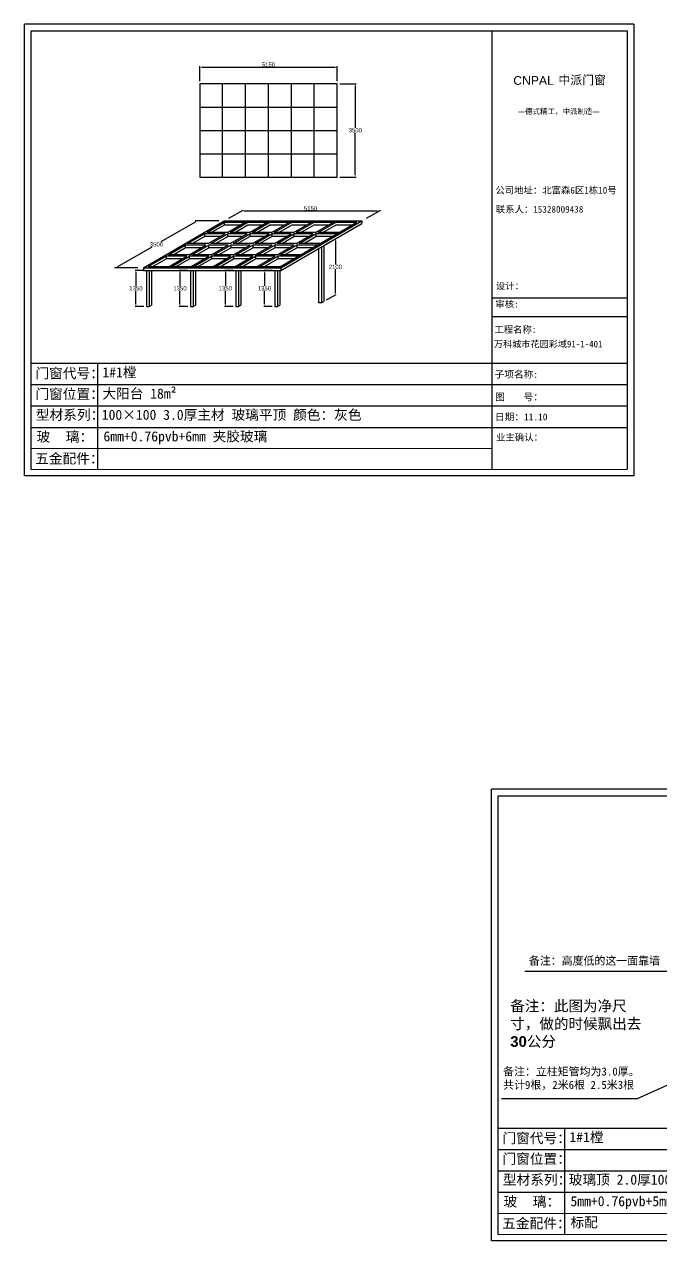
# Model space of a CAD drawing. Header units: inches. Extents: x -138455 to 599497, y -747149 to 13167.
# Drawn here: x 143080 to 166954, y -482355 to -436756 of the extents above; entities that cross this region are included whole.
import ezdxf

# ---------------------------------------------------------------- set-up
doc = ezdxf.new("R2010")
doc.units = ezdxf.units.IN
doc.header["$MEASUREMENT"] = 0
doc.header["$PDMODE"] = 35
doc.header["$PDSIZE"] = -3
doc.layers.add('0 @ 1', color=7, linetype='Continuous')
doc.styles.add('Annotative', font='arialbd.ttf')
doc.styles.add('MtXpl_', font='')
doc.styles.get("Standard").update_dxf_attribs({"font": 'arial.ttf'})
doc.styles.get('MtXpl_').set_extended_font_data('SimSun')
doc.dimstyles.get("Standard").update_dxf_attribs({"dimtxt": 80, "dimasz": 70, "dimexe": 40, "dimexo": 80, "dimgap": 0, "dimtad": 1, "dimtih": 1, "dimtoh": 1, "dimdec": 0, "dimzin": 0, "dimdsep": 46, "dimtxsty": 'Standard', "dimcen": 0.09, "dimadec": 0, "dimazin": 0, "dimtfac": 1, "dimtdec": 0, "dimtofl": 0, "dimtmove": 0, "dimatfit": 3, "dimfxl": 0, "dimtolj": 1, "dimtzin": 0, "dimarcsym": 0})

# ---------------------------------------------------------------- blocks, each defined once
blk = doc.blocks.new('*D2200')
at = {"color": 0, "lineweight": -2, "transparency": 16777216}
for p, q in [((149649, -438881), (149649, -438330)), ((149729, -438360), (154719, -438360)), ((154799, -438881), (154799, -438330))]:
    blk.add_line(p, q, dxfattribs=at)
at = {"color": 0, "transparency": 16777216}
for points in [[(149729, -438347), (149729, -438373), (149649, -438360)], [(154719, -438347), (154719, -438373), (154799, -438360)]]:
    blk.add_solid(points, dxfattribs=at)
at = {"layer": 'Defpoints', "color": 0, "transparency": 16777216}
for p in [(154799, -438360), (149649, -438981), (154799, -438981)]:
    blk.add_point(p, dxfattribs=at)
at = {"color": 0, "transparency": 16777216, "insert": (152224, -438268), "char_height": 160, "attachment_point": 5}
blk.add_mtext('\\A1;5150', dxfattribs=at)
blk = doc.blocks.new('*D2201')
at = {"color": 0, "lineweight": -2, "transparency": 16777216}
for p, q in [((154899, -438981), (155507, -438981)), ((155477, -439061), (155477, -440640)), ((155477, -442401), (155477, -440823)), ((154899, -442481), (155507, -442481))]:
    blk.add_line(p, q, dxfattribs=at)
at = {"color": 0, "transparency": 16777216}
for points in [[(155464, -439061), (155490, -439061), (155477, -438981)], [(155464, -442401), (155490, -442401), (155477, -442481)]]:
    blk.add_solid(points, dxfattribs=at)
at = {"layer": 'Defpoints', "color": 0, "transparency": 16777216}
for p in [(154799, -438981), (154799, -442481), (155477, -442481)]:
    blk.add_point(p, dxfattribs=at)
at = {"color": 0, "transparency": 16777216, "insert": (155477, -440731), "char_height": 160, "attachment_point": 5}
blk.add_mtext('\\A1;3500', dxfattribs=at)
blk = doc.blocks.new('*D2202')
at = {"color": 0, "lineweight": -2, "transparency": 16777216}
for p, q in [((150742, -444029), (151280, -443718)), ((151308, -443748), (156298, -443748)), ((155892, -444029), (156430, -443718))]:
    blk.add_line(p, q, dxfattribs=at)
at = {"color": 0, "transparency": 16777216}
for points in [[(151308, -443735), (151308, -443762), (151228, -443748)], [(156298, -443735), (156298, -443762), (156378, -443748)]]:
    blk.add_solid(points, dxfattribs=at)
at = {"layer": 'Defpoints', "color": 0, "transparency": 16777216}
for p in [(150568, -444129), (155718, -444129), (156378, -443748)]:
    blk.add_point(p, dxfattribs=at)
at = {"color": 0, "transparency": 16777216, "insert": (153803, -443657), "char_height": 160, "attachment_point": 5}
blk.add_mtext('\\A1;5150', dxfattribs=at)
blk = doc.blocks.new('*D2203')
at = {"color": 0, "lineweight": -2, "transparency": 16777216}
for p, q in [((147554, -445979), (147231, -445979)), ((147261, -446059), (147261, -446562)), ((147261, -447249), (147261, -446746)), ((147554, -447329), (147231, -447329))]:
    blk.add_line(p, q, dxfattribs=at)
at = {"color": 0, "transparency": 16777216}
for points in [[(147247, -446059), (147274, -446059), (147261, -445979)], [(147247, -447249), (147274, -447249), (147261, -447329)]]:
    blk.add_solid(points, dxfattribs=at)
at = {"layer": 'Defpoints', "color": 0, "transparency": 16777216}
for p in [(147654, -445979), (147261, -447329), (147654, -447329)]:
    blk.add_point(p, dxfattribs=at)
at = {"color": 0, "transparency": 16777216, "insert": (147261, -446654), "char_height": 160, "attachment_point": 5}
blk.add_mtext('\\A1;1350', dxfattribs=at)
blk = doc.blocks.new('*D2204')
at = {"color": 0, "lineweight": -2, "transparency": 16777216}
for p, q in [((149203, -445979), (148880, -445979)), ((148910, -446059), (148910, -446562)), ((148910, -447249), (148910, -446746)), ((149203, -447329), (148880, -447329))]:
    blk.add_line(p, q, dxfattribs=at)
at = {"color": 0, "transparency": 16777216}
for points in [[(148897, -446059), (148924, -446059), (148910, -445979)], [(148897, -447249), (148924, -447249), (148910, -447329)]]:
    blk.add_solid(points, dxfattribs=at)
at = {"layer": 'Defpoints', "color": 0, "transparency": 16777216}
for p in [(149303, -445979), (148910, -447329), (149303, -447329)]:
    blk.add_point(p, dxfattribs=at)
at = {"color": 0, "transparency": 16777216, "insert": (148910, -446654), "char_height": 160, "attachment_point": 5}
blk.add_mtext('\\A1;1350', dxfattribs=at)
blk = doc.blocks.new('*D2205')
at = {"color": 0, "lineweight": -2, "transparency": 16777216}
for p, q in [((150902, -445979), (150579, -445979)), ((150609, -446059), (150609, -446562)), ((150609, -447249), (150609, -446746)), ((150902, -447329), (150579, -447329))]:
    blk.add_line(p, q, dxfattribs=at)
at = {"color": 0, "transparency": 16777216}
for points in [[(150596, -446059), (150623, -446059), (150609, -445979)], [(150596, -447249), (150623, -447249), (150609, -447329)]]:
    blk.add_solid(points, dxfattribs=at)
at = {"layer": 'Defpoints', "color": 0, "transparency": 16777216}
for p in [(151002, -445979), (150609, -447329), (151002, -447329)]:
    blk.add_point(p, dxfattribs=at)
at = {"color": 0, "transparency": 16777216, "insert": (150609, -446654), "char_height": 160, "attachment_point": 5}
blk.add_mtext('\\A1;1350', dxfattribs=at)
blk = doc.blocks.new('*D2206')
at = {"color": 0, "lineweight": -2, "transparency": 16777216}
for p, q in [((152369, -445979), (152046, -445979)), ((152076, -446059), (152076, -446562)), ((152076, -447249), (152076, -446746)), ((152369, -447329), (152046, -447329))]:
    blk.add_line(p, q, dxfattribs=at)
at = {"color": 0, "transparency": 16777216}
for points in [[(152063, -446059), (152089, -446059), (152076, -445979)], [(152063, -447249), (152089, -447249), (152076, -447329)]]:
    blk.add_solid(points, dxfattribs=at)
at = {"layer": 'Defpoints', "color": 0, "transparency": 16777216}
for p in [(152469, -445979), (152076, -447329), (152469, -447329)]:
    blk.add_point(p, dxfattribs=at)
at = {"color": 0, "transparency": 16777216, "insert": (152076, -446654), "char_height": 160, "attachment_point": 5}
blk.add_mtext('\\A1;1350', dxfattribs=at)
blk = doc.blocks.new('*D2207')
at = {"color": 0, "lineweight": -2, "transparency": 16777216}
for p, q in [((154400, -444990), (154761, -444782)), ((154731, -444879), (154731, -445758)), ((154731, -446819), (154731, -445941)), ((154400, -447090), (154761, -446882))]:
    blk.add_line(p, q, dxfattribs=at)
at = {"color": 0, "transparency": 16777216}
for points in [[(154717, -444879), (154744, -444879), (154731, -444799)], [(154717, -446819), (154744, -446819), (154731, -446899)]]:
    blk.add_solid(points, dxfattribs=at)
at = {"layer": 'Defpoints', "color": 0, "transparency": 16777216}
for p in [(154300, -445048), (154300, -447148), (154731, -446899)]:
    blk.add_point(p, dxfattribs=at)
at = {"color": 0, "transparency": 16777216, "insert": (154731, -445849), "char_height": 160, "attachment_point": 5}
blk.add_mtext('\\A1;2100', dxfattribs=at)
blk = doc.blocks.new('*D2208')
at = {"color": 0, "lineweight": -2, "transparency": 16777216}
for p, q in [((150368, -444129), (149484, -444129)), ((149475, -444169), (148187, -444912)), ((146582, -445839), (147869, -445096)), ((147337, -445879), (146453, -445879))]:
    blk.add_line(p, q, dxfattribs=at)
at = {"color": 0, "transparency": 16777216}
for points in [[(149468, -444157), (149481, -444181), (149544, -444129)], [(146575, -445827), (146589, -445851), (146513, -445879)]]:
    blk.add_solid(points, dxfattribs=at)
at = {"layer": 'Defpoints', "color": 0, "transparency": 16777216}
for p in [(149544, -444129), (150568, -444129), (147537, -445879)]:
    blk.add_point(p, dxfattribs=at)
at = {"color": 0, "transparency": 16777216, "insert": (148028, -445004), "char_height": 160, "attachment_point": 5}
blk.add_mtext('\\A1;3500', dxfattribs=at)

msp = doc.modelspace()

# ---------------------------------------------------------------- linework, layer by layer
for p, q in [((165915.8, -436756.4), (143079.7, -436756.4)), ((143079.7, -453682.7), (143079.7, -436756.4)), ((165915.8, -436756.4), (165915.8, -453682.7)), ((143330.2, -437006.1), (165666, -437006.1)), ((143330.2, -453446.3), (143330.2, -437006.1)), ((160596.7, -437006.1), (160596.7, -453433.2)), ((165666, -437006.1), (165666, -453432.3)), ((154799, -438981.4), (149649, -438981.4)), ((149649, -438981.4), (149649, -442481.4)), ((150507.3, -442481.4), (150507.3, -438981.4)), ((151365.7, -442481.4), (151365.7, -438981.4)), ((152224, -442481.4), (152224, -438981.4)), ((153082.3, -442481.4), (153082.3, -438981.4)), ((153940.7, -442481.4), (153940.7, -438981.4)), ((154799, -442481.4), (154799, -438981.4)), ((149649, -439856.4), (154799, -439856.4)), ((149649, -440731.4), (154799, -440731.4)), ((149649, -441606.4), (154799, -441606.4)), ((149649, -442481.4), (154799, -442481.4)), ((147537.3, -445879), (150568.3, -444129)), ((150568.3, -444129), (155718.3, -444129)), ((150581.7, -444179), (150568.3, -444129)), ((152687.3, -445879), (155718.3, -444129)), ((155718.3, -444129), (155718.3, -444229)), ((149910.6, -444566.5), (150581.7, -444179)), ((150685.6, -444566.5), (149910.6, -444566.5)), ((150083.8, -444566.5), (150581.7, -444279)), ((150581.7, -444179), (155531.7, -444179)), ((150581.7, -444279), (150581.7, -444179)), ((150581.7, -444279), (151183.5, -444279)), ((150685.6, -444566.5), (151356.7, -444179)), ((150785.6, -444566.5), (151456.7, -444179)), ((151510.6, -444566.5), (150785.6, -444566.5)), ((150958.8, -444566.5), (151456.7, -444279)), ((151456.7, -444279), (152008.5, -444279)), ((151510.6, -444566.5), (152181.7, -444179)), ((151610.6, -444566.5), (152281.7, -444179)), ((152335.6, -444566.5), (151610.6, -444566.5)), ((151783.8, -444566.5), (152281.7, -444279)), ((152281.7, -444279), (152833.5, -444279)), ((152335.6, -444566.5), (153006.7, -444179)), ((152435.6, -444566.5), (153106.7, -444179)), ((153160.6, -444566.5), (152435.6, -444566.5)), ((152608.8, -444566.5), (153106.7, -444279)), ((152673.9, -445829), (155531.7, -444179)), ((152687.3, -445979), (155718.3, -444229)), ((153106.7, -444279), (153658.5, -444279)), ((153160.6, -444566.5), (153831.7, -444179)), ((153260.6, -444566.5), (153931.7, -444179)), ((153985.6, -444566.5), (153260.6, -444566.5)), ((153433.8, -444566.5), (153931.7, -444279)), ((153931.7, -444279), (154483.5, -444279)), ((153985.6, -444566.5), (154656.7, -444179)), ((154085.6, -444566.5), (154756.7, -444179)), ((154860.6, -444566.5), (154085.6, -444566.5)), ((154258.8, -444566.5), (154756.7, -444279)), ((154756.7, -444279), (155358.5, -444279)), ((148481.6, -445391.5), (149109.5, -445029)), ((149884.5, -445029), (149109.5, -445029)), ((149109.5, -445029), (149109.5, -445129)), ((149196.1, -444979), (149824, -444616.5)), ((149971.1, -444979), (149196.1, -444979)), ((149256.6, -445391.5), (149884.5, -445029)), ((149356.6, -445391.5), (149984.5, -445029)), ((149369.3, -444979), (149824, -444716.5)), ((150599, -444616.5), (149824, -444616.5)), ((149824, -444616.5), (149824, -444716.5)), ((150425.8, -444716.5), (149824, -444716.5)), ((149971.1, -444979), (150599, -444616.5)), ((150709.5, -445029), (149984.5, -445029)), ((149984.5, -445129), (149984.5, -445029)), ((150071.1, -444979), (150699, -444616.5)), ((150796.1, -444979), (150071.1, -444979)), ((150081.6, -445391.5), (150709.5, -445029)), ((150181.6, -445391.5), (150809.5, -445029)), ((150244.3, -444979), (150699, -444716.5)), ((151424, -444616.5), (150699, -444616.5)), ((150699, -444716.5), (150699, -444616.5)), ((151250.8, -444716.5), (150699, -444716.5)), ((150796.1, -444979), (151424, -444616.5)), ((151534.5, -445029), (150809.5, -445029)), ((150809.5, -445029), (150809.5, -445129)), ((150896.1, -444979), (151524, -444616.5)), ((151621.1, -444979), (150896.1, -444979)), ((150906.6, -445391.5), (151534.5, -445029)), ((151006.6, -445391.5), (151634.5, -445029)), ((151069.3, -444979), (151524, -444716.5)), ((152249, -444616.5), (151524, -444616.5)), ((151524, -444616.5), (151524, -444716.5)), ((152075.8, -444716.5), (151524, -444716.5)), ((151621.1, -444979), (152249, -444616.5)), ((152359.5, -445029), (151634.5, -445029)), ((151634.5, -445029), (151634.5, -445129)), ((151721.1, -444979), (152349, -444616.5)), ((152446.1, -444979), (151721.1, -444979)), ((151731.6, -445391.5), (152359.5, -445029)), ((151831.6, -445391.5), (152459.5, -445029)), ((151894.3, -444979), (152349, -444716.5)), ((153074, -444616.5), (152349, -444616.5)), ((152349, -444616.5), (152349, -444716.5)), ((152900.8, -444716.5), (152349, -444716.5)), ((152446.1, -444979), (153074, -444616.5)), ((153184.5, -445029), (152459.5, -445029)), ((152459.5, -445029), (152459.5, -445129)), ((152546.1, -444979), (153174, -444616.5)), ((153271.1, -444979), (152546.1, -444979)), ((152556.6, -445391.5), (153184.5, -445029)), ((152656.6, -445391.5), (153284.5, -445029)), ((152719.3, -444979), (153174, -444716.5)), ((153899, -444616.5), (153174, -444616.5)), ((153174, -444616.5), (153174, -444716.5)), ((153725.8, -444716.5), (153174, -444716.5)), ((153271.1, -444979), (153899, -444616.5)), ((154059.5, -445029), (153284.5, -445029)), ((153284.5, -445029), (153284.5, -445129)), ((153371.1, -444979), (153999, -444616.5)), ((154146.1, -444979), (153371.1, -444979)), ((153544.3, -444979), (153999, -444716.5)), ((154774, -444616.5), (153999, -444616.5)), ((153999, -444616.5), (153999, -444716.5)), ((154600.8, -444716.5), (153999, -444716.5)), ((147723.9, -445829), (148395, -445441.5)), ((148395, -445441.5), (148395, -445541.5)), ((149170, -445441.5), (148395, -445441.5)), ((149256.6, -445391.5), (148481.6, -445391.5)), ((148498.9, -445829), (149170, -445441.5)), ((148598.9, -445829), (149270, -445441.5)), ((148654.8, -445391.5), (149109.5, -445129)), ((149711.3, -445129), (149109.5, -445129)), ((149270, -445541.5), (149270, -445441.5)), ((149995, -445441.5), (149270, -445441.5)), ((149323.9, -445829), (149995, -445441.5)), ((150081.6, -445391.5), (149356.6, -445391.5)), ((149423.9, -445829), (150095, -445441.5)), ((149529.8, -445391.5), (149984.5, -445129)), ((150536.3, -445129), (149984.5, -445129)), ((150095, -445441.5), (150095, -445541.5)), ((150820, -445441.5), (150095, -445441.5)), ((150148.9, -445829), (150820, -445441.5)), ((150906.6, -445391.5), (150181.6, -445391.5)), ((150248.9, -445829), (150920, -445441.5)), ((150354.8, -445391.5), (150809.5, -445129)), ((151361.3, -445129), (150809.5, -445129)), ((150920, -445441.5), (150920, -445541.5)), ((151645, -445441.5), (150920, -445441.5)), ((150973.9, -445829), (151645, -445441.5)), ((152556.6, -445391.5), (151006.6, -445391.5)), ((151073.9, -445829), (151745, -445441.5)), ((151179.8, -445391.5), (151634.5, -445129)), ((152186.3, -445129), (151634.5, -445129)), ((151745, -445441.5), (151745, -445541.5)), ((152470, -445441.5), (151745, -445441.5)), ((151798.9, -445829), (152470, -445441.5)), ((151898.9, -445829), (152570, -445441.5)), ((152004.8, -445391.5), (152459.5, -445129)), ((153011.3, -445129), (152459.5, -445129)), ((153345, -445441.5), (152570, -445441.5)), ((152570, -445441.5), (152570, -445541.5)), ((153431.6, -445391.5), (152656.6, -445391.5)), ((152829.8, -445391.5), (153284.5, -445129)), ((153886.3, -445129), (153284.5, -445129)), ((154113.2, -447198), (154113.2, -445155.7)), ((154213.2, -445098), (154213.2, -447198)), ((154299.8, -445048), (154299.8, -447148)), ((147537.3, -445879), (152687.3, -445879)), ((147537.3, -445879), (147537.3, -445979)), ((147723.9, -445829), (152673.9, -445829)), ((147897.1, -445829), (148395, -445541.5)), ((148996.8, -445541.5), (148395, -445541.5)), ((148772.1, -445829), (149270, -445541.5)), ((149821.8, -445541.5), (149270, -445541.5)), ((149597.1, -445829), (150095, -445541.5)), ((150646.8, -445541.5), (150095, -445541.5)), ((150422.1, -445829), (150920, -445541.5)), ((151471.8, -445541.5), (150920, -445541.5)), ((151247.1, -445829), (151745, -445541.5)), ((152296.8, -445541.5), (151745, -445541.5)), ((152072.1, -445829), (152570, -445541.5)), ((153171.8, -445541.5), (152570, -445541.5)), ((152687.3, -445879), (152687.3, -445979)), ((147537.3, -445979), (152687.3, -445979)), ((147653.6, -445979), (147653.6, -447329)), ((147753.6, -445979), (147753.6, -447329)), ((147840.2, -445979), (147840.2, -447279)), ((149303.3, -445979), (149303.3, -447329)), ((149403.3, -445979), (149403.3, -447329)), ((149489.9, -445979), (149489.9, -447279)), ((151002.3, -445979), (151002.3, -447329)), ((151102.3, -445979), (151102.3, -447329)), ((151188.9, -445979), (151188.9, -447279)), ((152469.1, -445979), (152469.1, -447329)), ((152569.1, -445979), (152569.1, -447329)), ((152655.7, -445979), (152655.7, -447279)), ((147753.6, -447329), (147840.2, -447279)), ((149403.3, -447329), (149489.9, -447279)), ((151102.3, -447329), (151188.9, -447279)), ((152569.1, -447329), (152655.7, -447279)), ((154213.2, -447198), (154113.2, -447198)), ((154213.2, -447198), (154299.8, -447148)), ((160596.7, -447012.7), (165666, -447012.7)), ((147653.6, -447329), (147753.6, -447329)), ((149303.3, -447329), (149403.3, -447329)), ((151002.3, -447329), (151102.3, -447329)), ((152469.1, -447329), (152569.1, -447329)), ((160596.7, -447714.8), (165666, -447714.8)), ((143327.7, -449463.9), (165666, -449463.9)), ((145814.3, -449463.9), (145815.4, -453428.4)), ((143328.2, -450263.8), (165666, -450258.4)), ((143328.7, -451063.9), (165666, -451058.4)), ((143329.2, -451864.5), (165666, -451864.5)), ((143329.7, -452658.5), (160596.7, -452651.4)), ((165915.8, -453682.7), (143079.7, -453682.7)), ((143330.2, -453446.3), (165666, -453432.3)), ((186583.8, -465428.6), (160574.2, -465428.6)), ((160574.2, -482355), (160574.2, -465428.6)), ((160824.7, -465678.4), (186334.1, -465678.4)), ((160824.7, -482118.6), (160824.7, -465678.4)), ((160822.2, -478136.2), (186334.1, -478136.2)), ((163308.8, -478136.2), (163309.9, -482100.7)), ((160822.7, -478936), (186334.1, -478930.7)), ((160823.2, -479736.2), (186334.1, -479730.7)), ((160823.7, -480536.7), (186334.1, -480536.7)), ((160824.2, -481330.8), (181264.7, -481323.6)), ((186583.8, -482355), (160574.2, -482355)), ((160824.7, -482118.6), (186334.1, -482104.6))]:
    msp.add_line(p, q)

# ---------------------------------------------------------------- texts
at = {"style": 'MtXpl_'}
for s, height, p in [('中派门窗', 325.75, (163088.1, -439009.9)), ('—德式精工，中派制造—', 200.459, (161567.1, -440121.5)), ('公司地址：北富森6区1栋10号', 250.574, (160727.1, -443101.2)), ('联系人：15328009438', 250.574, (160740.8, -443817.6)), ('设计：', 250.57, (160741.2, -446692)), ('审核:', 250.57, (160725.1, -447371.5)), ('工程名称:', 250.57, (160688.5, -448322.5)), ('子项名称:', 258.93, (160696.5, -450007)), ('图    号：', 258.93, (160715.1, -450856.2)), ('日期：11.10', 258.93, (160709, -451603.5)), ('业主确认：', 250.57, (160750.8, -452363.6))]:
    msp.add_text(s, height=height, dxfattribs=at).set_placement(p)
msp.add_text('CNPAL', height=325.75).set_placement((161396.7, -439023.4))
at = {"insert": (160669.1, -448619.8), "char_height": 244.399, "attachment_point": 1, "style": 'MtXpl_'}
msp.add_mtext_dynamic_manual_height_columns('{\\fSimSun|b1|i0|c134|p2;万科城市花园彩域91-1-401}', width=4963.818, gutter_width=903.5, heights=[0], dxfattribs=at)
at = {"layer": '0 @ 1', "style": 'Annotative'}
for s, p in [('门窗代号：', (143494.6, -450027)), ('门窗位置：', (143494.6, -450801.2)), ('型材系列：', (143510.4, -451583.5)), ('玻    璃：', (143536.7, -452403.7)), ('五金配件：', (143485.3, -453220.9)), ('门窗代号：', (160989.1, -478699.2)), ('门窗位置：', (160989.1, -479473.5)), ('型材系列：', (161004.9, -480255.7)), ('玻    璃：', (161031.1, -481075.9)), ('五金配件：', (160979.8, -481893.1))]:
    msp.add_text(s, height=375.86, dxfattribs=at).set_placement(p)
at = {"layer": '0 @ 1', "attachment_point": 1, "style": 'Annotative'}
for s, width, insert, char_height in [('{\\fSimSun|b1|i0|c134|p2;1#1樘}', 4396.385, (146001.5, -449612.7), 375.861), ('{\\fSimSun|b1|i0|c134|p2;大阳台 18m²}', 4396.385, (146001.8, -450412), 375.861), ('{\\fSimSun|b1|i0|c134|p2;100×100 3.0厚主材 玻璃平顶 颜色：灰色}', 13143.424, (145979.5, -451206.3), 375.861), ('{\\fSimSun|b1|i0|c134|p2;6mm+0.76pvb+6mm 夹胶玻璃}', 7839.588, (146042.4, -452014), 375.861), ('{\\fSimSun|b1|i0|c134|p2;备注：高度低的这一面靠墙}', 5332.489, (161980.7, -471711), 300), ('{\\fSimSun|b1|i0|c134|p2;备注：此图为净尺寸，做的时候飘出去}30{\\fSimSun|b1|i0|c134|p2;公分}', 5332.489, (161281.5, -473355), 400), ('{\\fSimSun|b1|i0|c134|p2;备注：立柱矩管均为3.0厚。\\P共计9根，2米6根 2.5米3根}', 5332.489, (161014.2, -475864.1), 300), ('{\\fSimSun|b1|i0|c134|p2;1#1樘}', 4396.385, (163496, -478285), 375.861), ('{\\fSimSun|b1|i0|c134|p2;玻璃顶 2.0厚100×100主材  立柱用3.0厚 型材颜色：白木纹}', 15886.747, (163474, -479878.5), 375.861), ('{\\fSimSun|b1|i0|c134|p2;5mm+0.76pvb+5mm 夹胶玻璃}', 7839.588, (163536.9, -480686.3), 375.861), ('{\\fSimSun|b1|i0|c134|p2;标配}', 7839.588, (163536.9, -481479.4), 375.861)]:
    msp.add_mtext_dynamic_manual_height_columns(s, width=width, gutter_width=903.5, heights=[0], dxfattribs=dict(at, insert=insert, char_height=char_height))

# ---------------------------------------------------------------- dimensions: what is measured, and where the dimension line sits
dim = msp.add_linear_dim(base=(154799, -438360), p1=(149649, -438981.4), p2=(154799, -438981.4), dimstyle='Standard', override={"dimtxt": 160, "dimasz": 80, "dimexe": 30, "dimexo": 100, "dimgap": 10, "dimfxl": 100})
dim.commit()
dim.dimension.update_dxf_attribs({"geometry": '*D2200', "text_midpoint": (152224, -438268.3)})
dim = msp.add_linear_dim(base=(155477, -442481.4), p1=(154799, -438981.4), p2=(154799, -442481.4), angle=90, dimstyle='Standard', override={"dimtxt": 160, "dimasz": 80, "dimexe": 30, "dimexo": 100, "dimgap": 10, "dimfxl": 100})
dim.commit()
dim.dimension.update_dxf_attribs({"geometry": '*D2201', "text_midpoint": (155477, -440731.4)})
for p1, p2, distance, picture, middle in [((150568.3, -444129), (155718.3, -444129), 380.6, '*D2202', (153802.5, -443656.7)), ((147537.3, -445879), (150568.3, -444129), 512.2, '*D2208', (148028.3, -445004)), ((154299.8, -445048), (154299.8, -447148), 430.9, '*D2207', (154730.6, -445849.3)), ((147653.6, -445979), (147653.6, -447329), -393.1, '*D2203', (147260.5, -446654)), ((149303.3, -445979), (149303.3, -447329), -393.1, '*D2204', (148910.2, -446654)), ((151002.3, -445979), (151002.3, -447329), -393.1, '*D2205', (150609.2, -446654)), ((152469.1, -445979), (152469.1, -447329), -393.1, '*D2206', (152076, -446654))]:
    dim = msp.add_aligned_dim(p1=p1, p2=p2, distance=distance, dimstyle='Standard', override={"dimtxt": 160, "dimasz": 80, "dimexe": 30, "dimexo": 100, "dimgap": 10, "dimfxl": 100})
    dim.commit()
    dim.dimension.update_dxf_attribs({"geometry": picture, "text_midpoint": middle})

# ---------------------------------------------------------------- leaders
for points in [[(168720.1, -471357.8), (167323.3, -472261.1), (161831.9, -472261.1)], [(167921.1, -476187), (166033.4, -477034.4), (160954.2, -477034.4)]]:
    msp.add_leader(points, dimstyle='Standard', override={"dimtxt": 160, "dimasz": 80, "dimexe": 30, "dimexo": 100, "dimgap": 10, "dimtad": 0, "dimfxl": 100})

doc.saveas('drawing.dxf')
